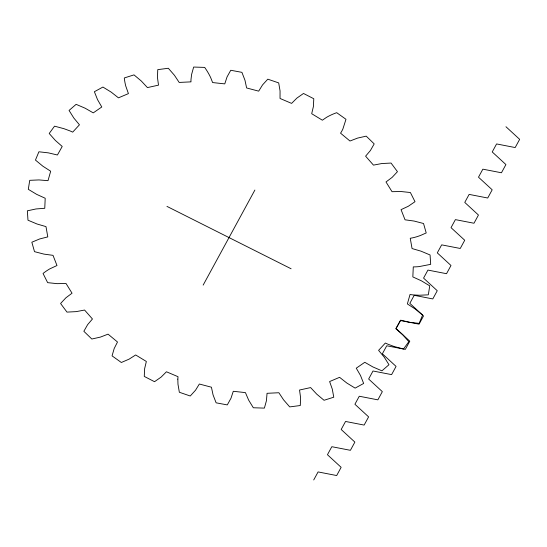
<?xml version="1.0" encoding="UTF-8"?>
<svg xmlns="http://www.w3.org/2000/svg" width="547" height="547" viewBox="0 0 547 547"><rect width="100%" height="100%" fill="white"/><g stroke="black" fill="none" stroke-linecap="round" stroke-linejoin="round"><path stroke-width="0.82" d="M203.156 285.11L254.881 190.055M313.718 479.951L318.087 471.924L336.678 475.541L341.143 467.329L327.448 454.721L331.817 446.701L350.408 450.311L354.873 442.099L341.178 429.491L345.547 421.463L364.138 425.074L368.61 416.869L354.907 404.26L359.276 396.24L377.868 399.85L382.339 391.645L368.644 379.03L373.006 371.003L391.604 374.62L396.069 366.408L382.374 353.8L386.743 345.772L405.334 349.389L409.799 341.184L396.103 328.569L400.472 320.549L419.064 324.159L423.528 315.947L409.833 303.339L414.202 295.312L432.793 298.929L437.258 290.724L423.563 278.108L427.932 270.088L446.53 273.698L450.995 265.493L437.299 252.878L441.661 244.858L460.259 248.468L464.724 240.256L451.029 227.648L455.391 219.627L473.989 223.238L478.454 215.033L464.759 202.417L469.128 194.397L487.719 198.014L492.191 189.802L478.488 177.194L482.857 169.167L501.449 172.777L505.92 164.572L492.225 151.957L496.587 143.936L515.178 147.553L519.65 139.341L505.954 126.733M166.951 206.39L291.1 268.768M177.823 379.139L177.98 384.233L179.348 392.261L190.253 396.001L195.505 390.243L199.354 384.021L211.422 387.208L213.056 394.872L216.12 402.824L227.292 404.91L230.998 398.216L233.282 391.276L245.425 392.616L248.673 400.158L253.336 407.761L264.392 408.117L266.43 400.725L267.052 393.307L278.867 392.739L283.62 399.905L289.725 406.906L300.289 405.518L300.583 397.676L299.537 390.025L310.614 387.584L316.706 394.12L324.043 400.281L333.759 397.204L332.303 389.177L329.615 381.553L339.578 377.321L346.805 383.016L355.126 388.124L363.659 383.454L360.507 375.509L356.268 368.179L364.787 362.299L372.897 366.948L381.922 370.832L388.972 364.726L384.226 357.15L378.592 350.36L385.368 343.031A38.734 30.099 23.8 0 0 388.172 344.302L394.086 346.483L403.501 349L408.841 341.684L402.667 334.716L395.823 328.699L400.623 320.166L409.655 322.306L419.146 323.38L422.592 315.086L415.194 308.98L407.365 303.941L410.031 294.491A42.522 33.046 23.8 0 0 413.019 294.901L419.077 295.243L428.315 294.84L429.744 285.855L421.381 280.809L412.841 276.919L413.286 266.881L414.017 266.888A49.1 38.153 23.8 0 0 419.111 266.594L430.687 264.345L430.072 254.977L421.012 251.169L412.055 248.557L410.25 238.28L413.006 237.754A62.488 48.56 23.8 0 0 421.033 235.237L426.209 232.94L423.535 223.504L414.106 221.056L405.04 219.812L401.054 209.645L408.315 206.26L415.002 201.693L410.387 192.517L400.903 191.512L392.028 191.689L385.997 181.966L392.137 177.372L397.464 171.669L391.057 163.061L381.847 163.539L373.464 165.119L365.601 156.182L370.401 150.534L374.196 143.888L366.216 136.141L357.581 138.09L349.977 141.017L340.542 133.16L340.877 132.661A46.748 36.328 23.8 0 0 342.901 128.942L345.984 119.301L336.699 112.682L333.998 113.708A71.513 55.575 23.8 0 0 326.593 117.311L322.374 120.203L311.694 113.708L313.397 106.569L313.787 98.74L303.51 93.469L296.891 98.098L291.599 103.39L280.03 98.467L280.057 90.932L278.697 82.905L267.791 79.171L262.539 84.922L258.69 91.151L246.622 87.964L244.988 80.3L241.918 72.348L230.759 70.262L227.039 76.942L224.769 83.889L212.619 82.556L210.643 77.537A71.178 55.315 23.8 0 0 206.397 69.941L204.708 67.404L193.652 67.049L191.614 74.44L191.006 79.39A34.502 26.817 23.8 0 0 190.992 81.865L179.177 82.433L174.425 75.267L168.319 68.259L157.755 69.647L157.461 77.496L158.507 85.141L147.43 87.588L141.338 81.045L134.001 74.884L124.285 77.961A79.089 61.462 23.8 0 0 125.742 85.995L128.429 93.612L118.46 97.845L111.239 92.156L102.918 87.048L94.385 91.718L97.537 99.657L101.776 106.986L93.257 112.873L85.154 108.217L76.122 104.34L69.066 110.432L73.811 118.015L79.452 124.805L72.676 132.142A39.028 30.331 23.8 0 0 69.866 130.863L63.958 128.689L54.543 126.166L49.203 133.489L55.377 140.449L62.221 146.466L57.421 154.999L48.389 152.866L38.899 151.786L35.452 160.08L42.851 166.192L50.673 171.225L48.013 180.674L38.967 179.929L29.736 180.325L28.3 189.317L36.663 194.363L45.203 198.253L44.765 208.284L36.027 208.954L27.35 210.821L27.979 220.195L37.032 224.003L45.989 226.615L47.787 236.892L39.651 238.957L31.842 242.225L34.509 251.661L43.938 254.109L53.011 255.346L56.984 265.521L49.722 268.905A80.094 62.242 23.8 0 0 43.042 273.473L47.651 282.649L57.141 283.654L66.023 283.483L72.04 293.206L65.907 297.794L60.58 303.496L66.98 312.105L76.197 311.626L84.58 310.046L92.45 318.99L87.643 324.631L83.848 331.284L91.834 339.024L100.463 337.082L108.067 334.149L117.502 342.005L114.193 348.507L112.06 355.865L121.345 362.49L129.106 359.14L135.663 354.962L146.35 361.464L144.647 368.603L144.264 376.425L154.528 381.697L161.153 377.074L166.445 371.775L178.021 376.698L177.823 379.139"/></g></svg>
